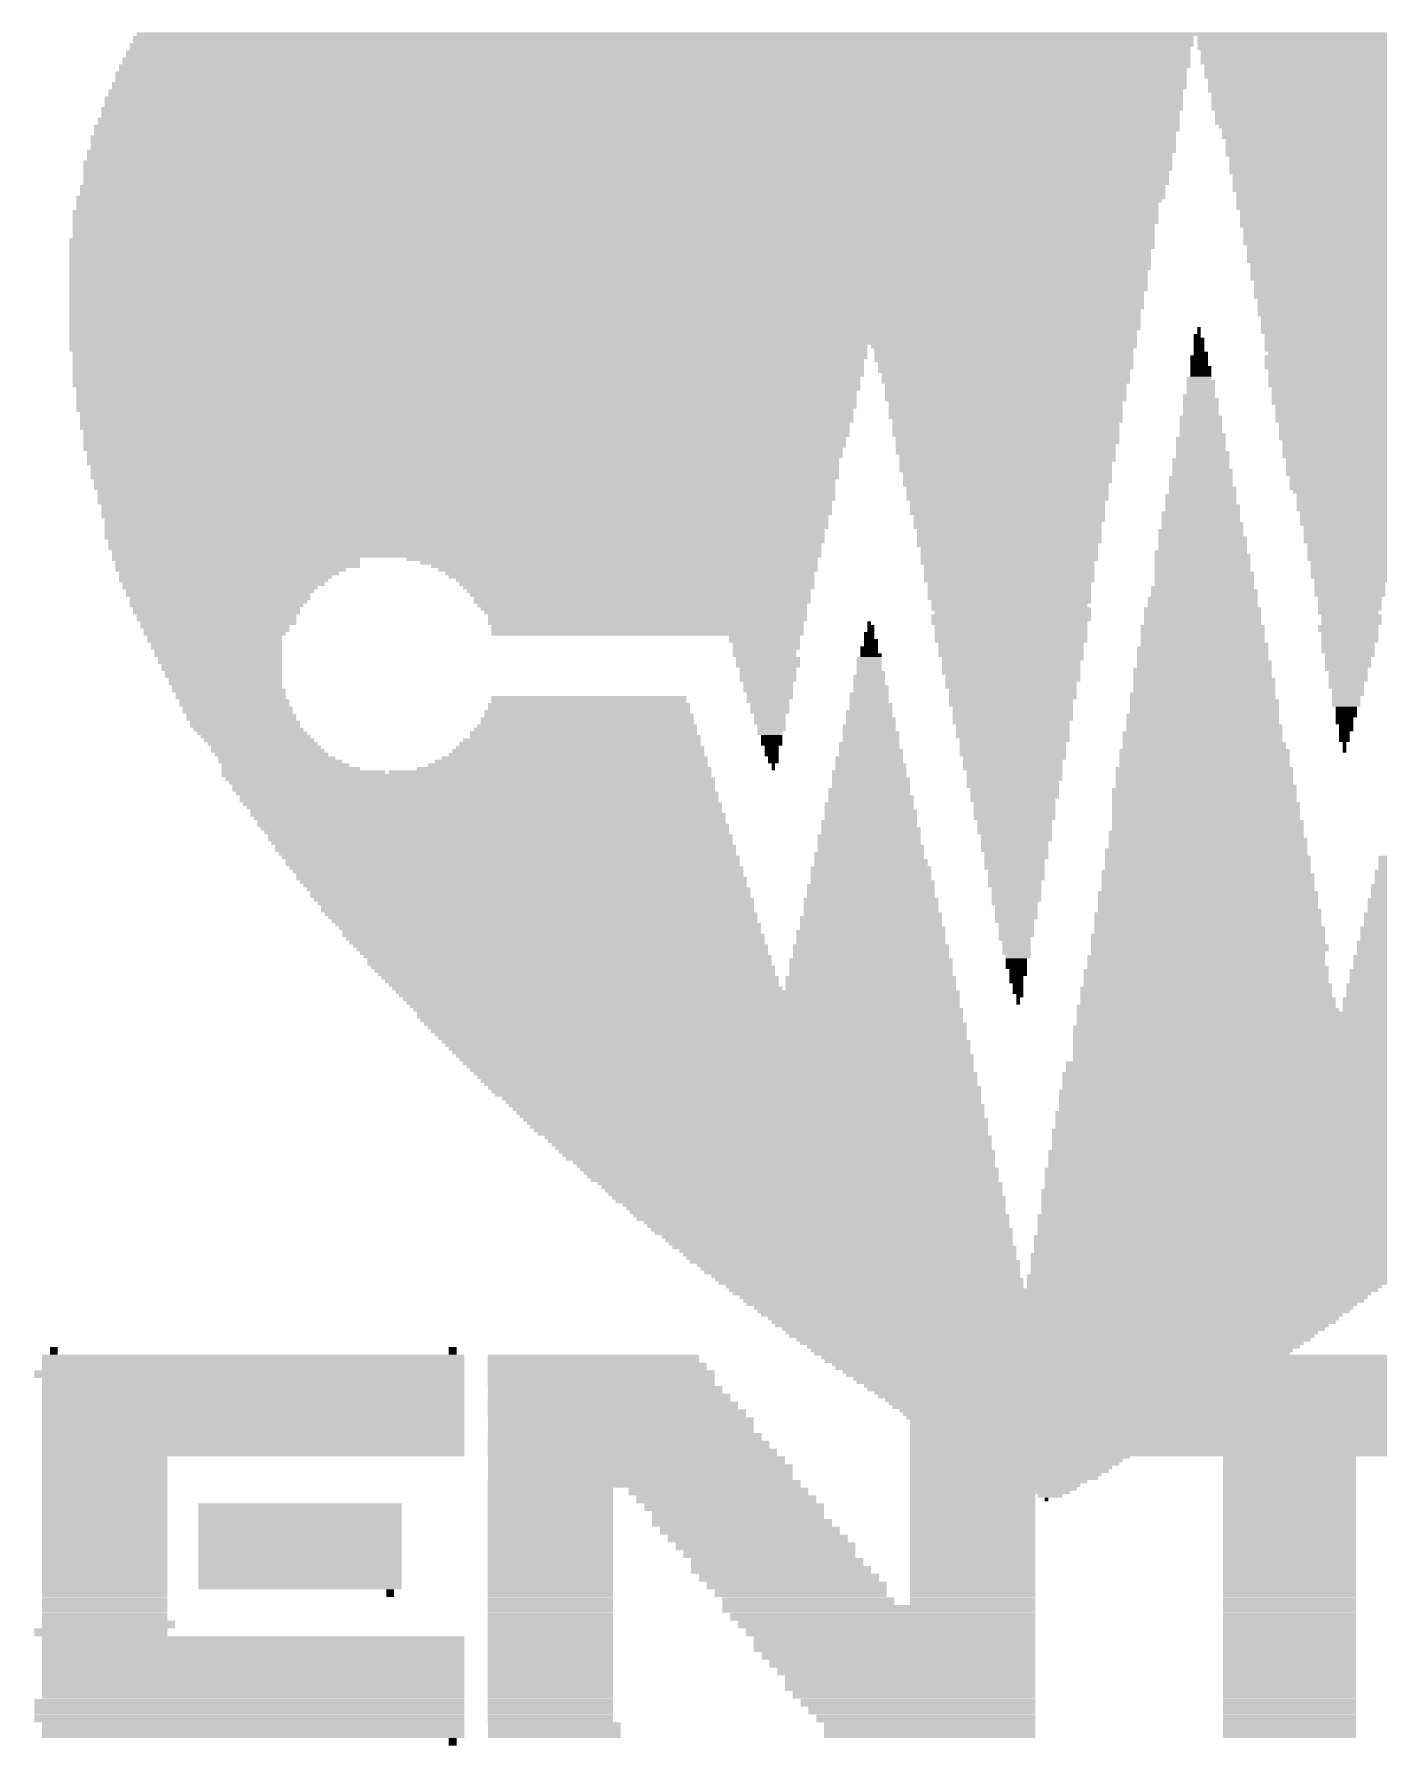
# Model space of a CAD drawing. Extents: x -21 to 88, y -12 to 76.
# Drawn here: x 53.636 to 57.427, y 33.714 to 38.538 of the extents above; entities that cross this region are included whole.
import ezdxf

# ---------------------------------------------------------------- set-up
doc = ezdxf.new("R2010")
doc.units = 0
doc.layers.add('21', color=253, linetype='CONTINUOUS')
doc.layers.add('22', color=253, linetype='CONTINUOUS')

# ---------------------------------------------------------------- blocks, each defined once
blk = doc.blocks.new('RECT')
blk.add_solid([(-0.5, -0.5), (0.5, -0.5), (-0.5, 0.5), (0.5, 0.5)])

msp = doc.modelspace()

# ---------------------------------------------------------------- block references
at = {"layer": '21'}
for p, xscale, yscale in [((53.6913, 34.8276), 0.022, 0.022), ((54.8157, 34.8276), 0.022, 0.022), ((54.2535, 34.8055), 1.1905, 0.022), ((54.2535, 34.7835), 1.1905, 0.022), ((55.2236, 34.7835), 0.6173, 0.022), ((55.2126, 34.8055), 0.5953, 0.022), ((56.2819, 34.8055), 0.3528, 0.022), ((56.2819, 34.7835), 0.3528, 0.022), ((57.1638, 34.8055), 1.2787, 0.022), ((57.1638, 34.7835), 1.2787, 0.022), ((54.2425, 34.7614), 1.2126, 0.022), ((54.2535, 34.7394), 1.1905, 0.022), ((55.2346, 34.7614), 0.6394, 0.022), ((55.2346, 34.7394), 0.6394, 0.022), ((56.2819, 34.7614), 0.3528, 0.022), ((56.2819, 34.7394), 0.3528, 0.022), ((57.1638, 34.7614), 1.2787, 0.022), ((57.1638, 34.7394), 1.2787, 0.022), ((54.2535, 34.7173), 1.1905, 0.022), ((54.2535, 34.6953), 1.1905, 0.0221), ((55.2457, 34.7173), 0.6614, 0.022), ((55.2567, 34.6953), 0.6835, 0.0221), ((56.2819, 34.7173), 0.3528, 0.022), ((56.2819, 34.6953), 0.3528, 0.0221), ((57.1638, 34.7173), 1.2787, 0.022), ((57.1638, 34.6953), 1.2787, 0.0221), ((54.2535, 34.6732), 1.1905, 0.022), ((54.2535, 34.6512), 1.1905, 0.022), ((54.2535, 34.6291), 1.1905, 0.022), ((55.2677, 34.6732), 0.7055, 0.022), ((55.2787, 34.6512), 0.7276, 0.022), ((55.2898, 34.6291), 0.7496, 0.022), ((56.2819, 34.6732), 0.3528, 0.022), ((56.2819, 34.6512), 0.3528, 0.022), ((56.2819, 34.6291), 0.3528, 0.022), ((57.1638, 34.6732), 1.2787, 0.022), ((57.1638, 34.6512), 1.2787, 0.022), ((57.1638, 34.6291), 1.2787, 0.022), ((54.2535, 34.6071), 1.1905, 0.022), ((54.2535, 34.585), 1.1905, 0.022), ((55.2898, 34.6071), 0.7496, 0.022), ((55.3008, 34.585), 0.7717, 0.022), ((56.2819, 34.6071), 0.3528, 0.022), ((56.2819, 34.585), 0.3528, 0.022), ((57.1638, 34.6071), 1.2787, 0.022), ((57.1638, 34.585), 1.2787, 0.022), ((54.2535, 34.563), 1.1905, 0.022), ((54.2535, 34.5409), 1.1905, 0.022), ((55.3118, 34.563), 0.7937, 0.022), ((55.3228, 34.5409), 0.8157, 0.022), ((56.2819, 34.563), 0.3528, 0.022), ((56.2819, 34.5409), 0.3528, 0.022), ((57.1638, 34.563), 1.2787, 0.022), ((57.1638, 34.5409), 1.2787, 0.022), ((53.8346, 34.5189), 0.3528, 0.022), ((53.8346, 34.4968), 0.3528, 0.022), ((55.3339, 34.5189), 0.8378, 0.022), ((55.3449, 34.4968), 0.8598, 0.022), ((56.2819, 34.5189), 0.3528, 0.022), ((56.2819, 34.4968), 0.3528, 0.022), ((57.1748, 34.5189), 0.3748, 0.022), ((57.1748, 34.4968), 0.3748, 0.022), ((53.8346, 34.4748), 0.3528, 0.0221), ((53.8346, 34.4527), 0.3528, 0.022), ((55.3559, 34.4527), 0.8819, 0.022), ((55.3449, 34.4748), 0.8598, 0.0221), ((56.2819, 34.4748), 0.3528, 0.0221), ((56.2819, 34.4527), 0.3528, 0.022), ((57.1748, 34.4748), 0.3748, 0.0221), ((57.1748, 34.4527), 0.3748, 0.022), ((53.8346, 34.4307), 0.3528, 0.022), ((53.8346, 34.4087), 0.3528, 0.022), ((53.8346, 34.3866), 0.3528, 0.022), ((54.3858, 34.3866), 0.5732, 0.022), ((55.0913, 34.4307), 0.3528, 0.022), ((55.0913, 34.4087), 0.3528, 0.022), ((55.0913, 34.3866), 0.3528, 0.022), ((55.5653, 34.4307), 0.5071, 0.022), ((55.5874, 34.4087), 0.5071, 0.022), ((55.6094, 34.3866), 0.5071, 0.022), ((56.2819, 34.4307), 0.3528, 0.022), ((56.2819, 34.4087), 0.3528, 0.022), ((56.2819, 34.3866), 0.3528, 0.022), ((57.1748, 34.4307), 0.3748, 0.022), ((57.1748, 34.4087), 0.3748, 0.022), ((57.1748, 34.3866), 0.3748, 0.022), ((53.8346, 34.3646), 0.3528, 0.022), ((53.8346, 34.3425), 0.3528, 0.022), ((54.3858, 34.3646), 0.5732, 0.022), ((54.3858, 34.3425), 0.5732, 0.022), ((55.0913, 34.3646), 0.3528, 0.022), ((55.0913, 34.3425), 0.3528, 0.022), ((55.6205, 34.3646), 0.485, 0.022), ((55.6315, 34.3425), 0.5071, 0.022), ((56.2819, 34.3646), 0.3528, 0.022), ((56.2819, 34.3425), 0.3528, 0.022), ((57.1748, 34.3646), 0.3748, 0.022), ((57.1748, 34.3425), 0.3748, 0.022), ((53.8346, 34.3205), 0.3528, 0.022), ((53.8346, 34.2984), 0.3528, 0.022), ((54.3858, 34.3205), 0.5732, 0.022), ((54.3858, 34.2984), 0.5732, 0.022), ((55.0913, 34.3205), 0.3528, 0.022), ((55.0913, 34.2984), 0.3528, 0.022), ((55.6535, 34.3205), 0.5071, 0.022), ((55.6756, 34.2984), 0.5071, 0.022), ((56.2819, 34.3205), 0.3528, 0.022), ((56.2819, 34.2984), 0.3528, 0.022), ((57.1748, 34.3205), 0.3748, 0.022), ((57.1748, 34.2984), 0.3748, 0.022), ((53.8346, 34.2764), 0.3528, 0.0221), ((53.8346, 34.2543), 0.3528, 0.022), ((54.3858, 34.2764), 0.5732, 0.0221), ((54.3858, 34.2543), 0.5732, 0.022), ((55.0913, 34.2764), 0.3528, 0.0221), ((55.0913, 34.2543), 0.3528, 0.022), ((55.6976, 34.2764), 0.5071, 0.0221), ((55.7087, 34.2543), 0.485, 0.022), ((56.2819, 34.2764), 0.3528, 0.0221), ((56.2819, 34.2543), 0.3528, 0.022), ((57.1748, 34.2764), 0.3748, 0.0221), ((57.1748, 34.2543), 0.3748, 0.022), ((53.8346, 34.2323), 0.3528, 0.022), ((53.8346, 34.2102), 0.3528, 0.022), ((54.3858, 34.2323), 0.5732, 0.022), ((54.3858, 34.2102), 0.5732, 0.022), ((55.0913, 34.2323), 0.3528, 0.022), ((55.0913, 34.2102), 0.3528, 0.022), ((55.7307, 34.2323), 0.485, 0.022), ((55.7417, 34.2102), 0.5071, 0.022), ((56.2819, 34.2323), 0.3528, 0.022), ((56.2819, 34.2102), 0.3528, 0.022), ((57.1748, 34.2323), 0.3748, 0.022), ((57.1748, 34.2102), 0.3748, 0.022), ((53.8346, 34.1882), 0.3528, 0.022), ((53.8346, 34.1661), 0.3528, 0.022), ((54.3858, 34.1882), 0.5732, 0.022), ((54.3858, 34.1661), 0.5732, 0.022), ((55.0913, 34.1882), 0.3528, 0.022), ((55.0913, 34.1661), 0.3528, 0.022), ((55.7638, 34.1882), 0.5071, 0.022), ((55.7858, 34.1661), 0.5071, 0.022), ((56.2819, 34.1882), 0.3528, 0.022), ((56.2819, 34.1661), 0.3528, 0.022), ((57.1748, 34.1882), 0.3748, 0.022), ((57.1748, 34.1661), 0.3748, 0.022), ((53.8346, 34.1441), 0.3528, 0.022), ((53.8346, 34.122), 0.3528, 0.022), ((53.8346, 34.1), 0.3528, 0.022), ((54.6394, 34.1441), 0.022, 0.022), ((55.0913, 34.1441), 0.3528, 0.022), ((55.0913, 34.122), 0.3528, 0.022), ((55.0913, 34.1), 0.3528, 0.022), ((55.7968, 34.1441), 0.485, 0.022), ((56.0173, 34.1), 0.8819, 0.022), ((55.8189, 34.122), 0.485, 0.022), ((56.2819, 34.1441), 0.3528, 0.022), ((56.2819, 34.122), 0.3528, 0.022), ((57.1748, 34.1441), 0.3748, 0.022), ((57.1748, 34.122), 0.3748, 0.022), ((57.1748, 34.1), 0.3748, 0.022), ((53.8346, 34.0779), 0.3528, 0.022), ((53.8457, 34.0559), 0.3748, 0.0221), ((55.0913, 34.0779), 0.3528, 0.022), ((55.0913, 34.0559), 0.3528, 0.0221), ((56.0283, 34.0779), 0.8598, 0.022), ((56.0394, 34.0559), 0.8378, 0.0221), ((57.1748, 34.0779), 0.3748, 0.022), ((57.1748, 34.0559), 0.3748, 0.0221), ((53.8236, 34.0339), 0.3748, 0.022), ((54.2535, 34.0118), 1.1905, 0.022), ((55.0913, 34.0339), 0.3528, 0.022), ((55.0913, 34.0118), 0.3528, 0.022), ((56.0504, 34.0339), 0.8157, 0.022), ((56.0614, 34.0118), 0.7937, 0.022), ((57.1748, 34.0339), 0.3748, 0.022), ((57.1748, 34.0118), 0.3748, 0.022), ((54.2535, 33.9898), 1.1905, 0.022), ((54.2535, 33.9677), 1.1905, 0.022), ((55.0913, 33.9898), 0.3528, 0.022), ((55.0913, 33.9677), 0.3528, 0.022), ((56.0614, 33.9898), 0.7937, 0.022), ((56.0724, 33.9677), 0.7717, 0.022), ((57.1748, 33.9898), 0.3748, 0.022), ((57.1748, 33.9677), 0.3748, 0.022), ((54.2535, 33.9457), 1.1905, 0.022), ((54.2535, 33.9236), 1.1905, 0.022), ((55.0913, 33.9457), 0.3528, 0.022), ((55.0913, 33.9236), 0.3528, 0.022), ((56.0835, 33.9457), 0.7496, 0.022), ((56.0945, 33.9236), 0.7276, 0.022), ((57.1748, 33.9457), 0.3748, 0.022), ((57.1748, 33.9236), 0.3748, 0.022), ((54.2535, 33.9016), 1.1905, 0.022), ((54.2535, 33.8795), 1.1905, 0.022), ((54.2535, 33.8575), 1.1905, 0.022), ((55.0913, 33.9016), 0.3528, 0.022), ((55.0913, 33.8795), 0.3528, 0.022), ((55.0913, 33.8575), 0.3528, 0.022), ((56.1055, 33.9016), 0.7055, 0.022), ((56.1055, 33.8795), 0.7055, 0.022), ((56.1165, 33.8575), 0.6835, 0.022), ((57.1748, 33.9016), 0.3748, 0.022), ((57.1748, 33.8795), 0.3748, 0.022), ((57.1748, 33.8575), 0.3748, 0.022), ((54.2425, 33.8354), 1.2126, 0.0221), ((54.2425, 33.8134), 1.2126, 0.022), ((55.0913, 33.8354), 0.3528, 0.0221), ((55.0913, 33.8134), 0.3528, 0.022), ((56.1275, 33.8354), 0.6614, 0.0221), ((56.1386, 33.8134), 0.6394, 0.022), ((57.1748, 33.8354), 0.3748, 0.0221), ((57.1748, 33.8134), 0.3748, 0.022), ((54.2425, 33.7913), 1.2126, 0.022), ((54.2535, 33.7693), 1.1905, 0.022), ((55.0913, 33.7913), 0.3528, 0.022), ((55.1024, 33.7693), 0.3748, 0.022), ((56.1496, 33.7913), 0.6173, 0.022), ((56.1606, 33.7693), 0.5953, 0.022), ((57.1748, 33.7913), 0.3748, 0.022), ((57.1748, 33.7693), 0.3748, 0.022), ((54.2535, 33.7472), 1.1905, 0.022), ((54.8157, 33.7252), 0.022, 0.022), ((55.1024, 33.7472), 0.3748, 0.022), ((56.1606, 33.7472), 0.5953, 0.022), ((57.1748, 33.7472), 0.3748, 0.022)]:
    msp.add_blockref('RECT', p, dxfattribs=dict(at, xscale=xscale, yscale=yscale))
at = {"layer": '22', "yscale": 0.01, "rotation": 180}
for p, xscale in [((55.405, 38.5085), 3), ((55.4, 38.4985), 2.99), ((55.41, 38.5285), 2.99), ((55.41, 38.5185), 2.99), ((56.52, 38.5385), 5.19), ((58.015, 38.5285), 2.2), ((58.02, 38.5185), 2.21), ((58.025, 38.5085), 2.22), ((58.025, 38.4985), 2.22), ((55.385, 38.4485), 3.02), ((55.39, 38.4685), 3.01), ((55.39, 38.4585), 3.01), ((55.395, 38.4885), 3), ((55.395, 38.4785), 3), ((58.035, 38.4885), 2.22), ((58.035, 38.4785), 2.22), ((58.04, 38.4685), 2.23), ((58.04, 38.4585), 2.23), ((58.05, 38.4485), 2.23), ((55.37, 38.3985), 3.03), ((55.375, 38.4285), 3.02), ((55.375, 38.4185), 3.02), ((55.375, 38.4085), 3.02), ((55.38, 38.4385), 3.01), ((58.05, 38.4385), 2.23), ((58.055, 38.4285), 2.24), ((58.055, 38.4185), 2.24), ((58.06, 38.4085), 2.23), ((58.065, 38.3985), 2.24), ((55.355, 38.3585), 3.04), ((55.355, 38.3485), 3.04), ((55.36, 38.3785), 3.03), ((55.36, 38.3685), 3.03), ((55.37, 38.3885), 3.03), ((58.065, 38.3885), 2.24), ((58.07, 38.3785), 2.25), ((58.075, 38.3685), 2.24), ((58.075, 38.3585), 2.24), ((58.08, 38.3485), 2.25), ((55.35, 38.3285), 3.05), ((55.345, 38.3185), 3.04), ((55.345, 38.3085), 3.04), ((55.355, 38.3385), 3.04), ((58.08, 38.3385), 2.25), ((58.085, 38.3285), 2.26), ((58.09, 38.3185), 2.25), ((58.09, 38.3085), 2.25), ((55.335, 38.2785), 3.06), ((55.335, 38.2685), 3.06), ((55.33, 38.2585), 3.05), ((55.34, 38.2985), 3.05), ((55.34, 38.2885), 3.05), ((58.095, 38.2985), 2.26), ((58.095, 38.2885), 2.26), ((58.105, 38.2785), 2.26), ((58.11, 38.2685), 2.25), ((58.11, 38.2585), 2.25), ((55.32, 38.2085), 3.07), ((55.325, 38.2485), 3.06), ((55.325, 38.2385), 3.06), ((55.325, 38.2285), 3.06), ((55.325, 38.2185), 3.06), ((58.11, 38.2485), 2.25), ((58.12, 38.2385), 2.25), ((58.12, 38.2285), 2.25), ((58.12, 38.2185), 2.25), ((58.12, 38.2085), 2.25), ((55.31, 38.1785), 3.07), ((55.31, 38.1685), 3.07), ((55.31, 38.1585), 3.07), ((55.315, 38.1985), 3.06), ((55.315, 38.1885), 3.06), ((58.125, 38.1985), 2.26), ((58.13, 38.1885), 2.25), ((58.13, 38.1785), 2.25), ((58.13, 38.1685), 2.25), ((58.135, 38.1585), 2.26), ((55.295, 38.1085), 3.06), ((55.305, 38.1485), 3.06), ((55.305, 38.1385), 3.06), ((55.305, 38.1285), 3.06), ((55.305, 38.1185), 3.06), ((58.135, 38.1485), 2.26), ((58.14, 38.1385), 2.25), ((58.14, 38.1285), 2.25), ((58.145, 38.1185), 2.26), ((58.145, 38.1085), 2.26), ((55.29, 38.0785), 3.07), ((55.285, 38.0685), 3.06), ((55.295, 38.0985), 3.06), ((55.295, 38.0885), 3.06), ((58.145, 38.0985), 2.26), ((58.15, 38.0885), 2.25), ((58.155, 38.0785), 2.26), ((58.155, 38.0685), 2.26), ((55.275, 38.0385), 3.06), ((55.275, 38.0285), 3.06), ((55.275, 38.0185), 3.06), ((55.28, 38.0585), 3.05), ((55.28, 38.0485), 3.05), ((58.155, 38.0585), 2.26), ((58.155, 38.0485), 2.26), ((58.165, 38.0385), 2.26), ((58.165, 38.0285), 2.26), ((58.165, 38.0185), 2.26), ((55.275, 38.0085), 3.06), ((55.27, 37.9985), 3.05), ((55.27, 37.9885), 3.05), ((55.27, 37.9785), 3.05), ((55.27, 37.9685), 3.05), ((58.165, 38.0085), 2.26), ((58.165, 37.9985), 2.26), ((58.17, 37.9885), 2.25), ((58.17, 37.9785), 2.25), ((58.17, 37.9685), 2.25), ((55.265, 37.9585), 3.06), ((55.265, 37.9485), 3.06), ((55.265, 37.9385), 3.06), ((55.26, 37.9285), 3.05), ((55.26, 37.9185), 3.05), ((58.17, 37.9585), 2.25), ((58.17, 37.9485), 2.25), ((58.18, 37.9385), 2.25), ((58.18, 37.9285), 2.25), ((58.18, 37.9185), 2.25), ((55.26, 37.9085), 3.05), ((55.26, 37.8985), 3.05), ((55.26, 37.8885), 3.05), ((55.26, 37.8785), 3.05), ((55.255, 37.8685), 3.04), ((58.18, 37.9085), 2.25), ((58.18, 37.8985), 2.25), ((58.185, 37.8885), 2.24), ((58.185, 37.8785), 2.24), ((58.185, 37.8685), 2.24), ((55.255, 37.8585), 3.04), ((55.255, 37.8485), 3.04), ((55.255, 37.8385), 3.04), ((55.255, 37.8285), 3.04), ((55.255, 37.8185), 3.04), ((58.185, 37.8585), 2.24), ((58.185, 37.8485), 2.24), ((58.19, 37.8385), 2.23), ((58.19, 37.8285), 2.23), ((58.19, 37.8185), 2.23), ((55.25, 37.8085), 3.03), ((55.25, 37.7985), 3.03), ((55.25, 37.7885), 3.03), ((55.25, 37.7785), 3.03), ((58.19, 37.8085), 2.23), ((58.19, 37.7985), 2.23), ((58.195, 37.7885), 2.22), ((58.195, 37.7785), 2.22), ((55.25, 37.7685), 3.03), ((55.245, 37.7585), 3.02), ((55.245, 37.7485), 3.02), ((55.245, 37.7385), 3.02), ((55.245, 37.7285), 3.02), ((58.195, 37.7685), 2.22), ((58.195, 37.7585), 2.22), ((58.195, 37.7485), 2.22), ((58.2, 37.7385), 2.21), ((58.2, 37.7285), 2.21), ((55.245, 37.7185), 3.02), ((55.245, 37.7085), 3.02), ((55.24, 37.6985), 3.01), ((55.24, 37.6885), 3.01), ((55.24, 37.6785), 3.01), ((56.915, 37.6885), 0.02), ((56.92, 37.6785), 0.03), ((56.92, 37.7085), 0.01), ((56.92, 37.6985), 0.01), ((58.2, 37.7185), 2.21), ((58.2, 37.7085), 2.21), ((58.2, 37.6985), 2.21), ((58.205, 37.6885), 2.2), ((57.37, 37.6785), 0.53), ((55.24, 37.6685), 3.01), ((54.86, 37.6585), 2.25), ((54.86, 37.6485), 2.25), ((54.865, 37.6385), 2.24), ((54.865, 37.6285), 2.24), ((56.37, 37.6585), 0.75), ((56.37, 37.6485), 0.73), ((56.37, 37.6385), 0.73), ((56.37, 37.6285), 0.73), ((56.92, 37.6285), 0.05), ((56.92, 37.6685), 0.03), ((56.92, 37.6585), 0.03), ((56.92, 37.6485), 0.03), ((56.925, 37.6385), 0.04), ((57.365, 37.6685), 0.52), ((57.365, 37.6585), 0.52), ((57.365, 37.6485), 0.52), ((57.36, 37.6285), 0.51), ((57.37, 37.6385), 0.51), ((54.86, 37.6185), 2.23), ((54.86, 37.6085), 2.23), ((54.86, 37.5985), 2.23), ((54.86, 37.5885), 2.23), ((54.86, 37.5785), 2.23), ((56.37, 37.6185), 0.73), ((56.375, 37.6085), 0.72), ((56.375, 37.5985), 0.72), ((56.37, 37.5885), 0.71), ((56.375, 37.5785), 0.7), ((56.92, 37.6185), 0.05), ((56.92, 37.6085), 0.05), ((56.925, 37.5985), 0.06), ((56.925, 37.5885), 0.06), ((56.925, 37.5785), 0.06), ((57.36, 37.6185), 0.51), ((57.36, 37.6085), 0.51), ((57.36, 37.5985), 0.51), ((57.36, 37.5885), 0.49), ((57.36, 37.5785), 0.49), ((54.855, 37.5685), 2.22), ((54.855, 37.5585), 2.22), ((54.855, 37.5485), 2.22), ((54.86, 37.5385), 2.21), ((54.855, 37.5285), 2.2), ((56.375, 37.5685), 0.7), ((56.375, 37.5585), 0.7), ((56.375, 37.5485), 0.68), ((56.375, 37.5385), 0.68), ((56.375, 37.5285), 0.68), ((56.92, 37.5685), 0.07), ((56.925, 37.5585), 0.08), ((56.925, 37.5485), 0.08), ((56.925, 37.5385), 0.08), ((56.925, 37.5285), 0.08), ((57.36, 37.5685), 0.49), ((57.355, 37.5585), 0.48), ((57.355, 37.5485), 0.48), ((57.36, 37.5385), 0.47), ((57.36, 37.5285), 0.47), ((54.855, 37.5185), 2.2), ((54.855, 37.5085), 2.2), ((54.855, 37.4985), 2.2), ((54.855, 37.4885), 2.2), ((56.375, 37.5185), 0.68), ((56.375, 37.5085), 0.68), ((56.375, 37.4985), 0.66), ((56.375, 37.4885), 0.66), ((56.92, 37.5185), 0.09), ((56.925, 37.5085), 0.1), ((56.925, 37.4985), 0.1), ((56.925, 37.4885), 0.1), ((57.355, 37.5185), 0.46), ((57.355, 37.5085), 0.46), ((57.355, 37.4985), 0.46), ((57.36, 37.4885), 0.45), ((54.85, 37.4785), 2.19), ((54.855, 37.4685), 2.18), ((54.855, 37.4585), 2.18), ((54.855, 37.4485), 2.18), ((54.85, 37.4385), 2.17), ((56.375, 37.4785), 0.66), ((56.375, 37.4685), 0.66), ((56.375, 37.4585), 0.66), ((56.38, 37.4485), 0.65), ((56.375, 37.4385), 0.64), ((56.925, 37.4585), 0.12), ((56.925, 37.4485), 0.12), ((56.925, 37.4385), 0.12), ((56.925, 37.4785), 0.1), ((56.925, 37.4685), 0.1), ((57.355, 37.4785), 0.44), ((57.355, 37.4685), 0.44), ((57.355, 37.4585), 0.44), ((57.355, 37.4485), 0.44), ((57.355, 37.4385), 0.42), ((54.85, 37.4285), 2.17), ((54.855, 37.4185), 2.16), ((54.855, 37.4085), 2.16), ((54.85, 37.3985), 2.15), ((54.85, 37.3885), 2.15), ((56.375, 37.4285), 0.64), ((56.375, 37.4185), 0.64), ((56.375, 37.4085), 0.64), ((56.38, 37.3985), 0.63), ((56.38, 37.3885), 0.63), ((56.925, 37.3985), 0.14), ((56.925, 37.3885), 0.14), ((56.925, 37.4285), 0.12), ((56.925, 37.4185), 0.12), ((56.93, 37.4085), 0.13), ((57.355, 37.4285), 0.42), ((57.355, 37.4185), 0.42), ((57.35, 37.4085), 0.41), ((57.35, 37.3985), 0.41), ((57.355, 37.3885), 0.4), ((54.85, 37.3785), 2.15), ((54.845, 37.3685), 2.14), ((54.85, 37.3585), 2.13), ((54.85, 37.3485), 2.13), ((54.845, 37.3385), 2.12), ((56.375, 37.3785), 0.62), ((56.375, 37.3685), 0.62), ((56.375, 37.3585), 0.62), ((56.38, 37.3485), 0.61), ((56.38, 37.3385), 0.61), ((56.925, 37.3385), 0.16), ((56.925, 37.3785), 0.14), ((56.925, 37.3685), 0.14), ((56.93, 37.3585), 0.15), ((56.93, 37.3485), 0.15), ((57.355, 37.3785), 0.4), ((57.35, 37.3685), 0.39), ((57.35, 37.3585), 0.39), ((57.35, 37.3485), 0.39), ((57.355, 37.3385), 0.38), ((54.845, 37.3285), 2.12), ((54.85, 37.3185), 2.11), ((54.85, 37.3085), 2.11), ((54.85, 37.2985), 2.11), ((54.85, 37.2885), 2.11), ((56.375, 37.3285), 0.6), ((56.375, 37.3185), 0.6), ((56.375, 37.3085), 0.6), ((56.38, 37.2985), 0.59), ((56.38, 37.2885), 0.59), ((56.925, 37.2885), 0.18), ((56.925, 37.3285), 0.16), ((56.925, 37.3185), 0.16), ((56.93, 37.3085), 0.17), ((56.93, 37.2985), 0.17), ((57.35, 37.3285), 0.37), ((57.35, 37.3185), 0.37), ((57.35, 37.3085), 0.37), ((57.35, 37.2985), 0.37), ((57.35, 37.2885), 0.35), ((54.85, 37.2785), 2.09), ((54.85, 37.2685), 2.09), ((54.85, 37.2585), 2.09), ((54.855, 37.2485), 2.08), ((56.38, 37.2785), 0.59), ((56.375, 37.2685), 0.58), ((56.38, 37.2585), 0.57), ((56.38, 37.2485), 0.57), ((56.925, 37.2785), 0.18), ((56.925, 37.2685), 0.18), ((56.93, 37.2585), 0.19), ((56.93, 37.2485), 0.19), ((57.35, 37.2785), 0.35), ((57.35, 37.2685), 0.35), ((57.345, 37.2585), 0.34), ((57.35, 37.2485), 0.33), ((54.855, 37.2385), 2.08), ((54.855, 37.2285), 2.08), ((54.85, 37.2185), 2.07), ((54.855, 37.2085), 2.06), ((54.855, 37.1985), 2.06), ((56.38, 37.2385), 0.57), ((56.38, 37.2285), 0.57), ((56.38, 37.2185), 0.55), ((56.38, 37.2085), 0.55), ((56.38, 37.1985), 0.55), ((56.925, 37.2385), 0.2), ((56.925, 37.2285), 0.2), ((56.925, 37.2185), 0.2), ((56.93, 37.2085), 0.21), ((56.93, 37.1985), 0.21), ((57.355, 37.2385), 0.32), ((57.355, 37.2285), 0.32), ((57.35, 37.2185), 0.31), ((57.35, 37.2085), 0.31), ((57.35, 37.1985), 0.31), ((54.855, 37.1885), 2.06), ((54.85, 37.1785), 2.05), ((54.855, 37.1685), 2.04), ((54.855, 37.1585), 2.04), ((54.855, 37.1485), 2.04), ((56.38, 37.1885), 0.55), ((56.385, 37.1785), 0.54), ((56.385, 37.1685), 0.54), ((56.38, 37.1585), 0.53), ((56.38, 37.1485), 0.53), ((56.925, 37.1885), 0.22), ((56.925, 37.1785), 0.22), ((56.925, 37.1685), 0.22), ((56.93, 37.1585), 0.23), ((56.93, 37.1485), 0.23), ((57.355, 37.1885), 0.3), ((57.35, 37.1785), 0.29), ((57.35, 37.1685), 0.29), ((57.35, 37.1585), 0.29), ((57.355, 37.1485), 0.28), ((54.85, 37.1385), 2.03), ((54.85, 37.1285), 2.03), ((54.85, 37.1185), 2.03), ((54.855, 37.1085), 2.02), ((54.85, 37.0985), 2.01), ((56.385, 37.1385), 0.52), ((56.385, 37.1285), 0.52), ((56.385, 37.1185), 0.52), ((56.385, 37.1085), 0.52), ((56.38, 37.0985), 0.51), ((56.925, 37.1385), 0.24), ((56.925, 37.1285), 0.24), ((56.93, 37.1185), 0.25), ((56.93, 37.1085), 0.25), ((56.93, 37.0985), 0.25), ((57.35, 37.1385), 0.27), ((57.35, 37.1285), 0.27), ((57.35, 37.1185), 0.27), ((57.345, 37.1085), 0.26), ((57.35, 37.0985), 0.25), ((54.85, 37.0885), 2.01), ((54.855, 37.0785), 2), ((54.855, 37.0685), 2), ((54.205, 37.0585), 0.7), ((54.21, 37.0485), 0.69), ((55.265, 37.0585), 1.16), ((55.285, 37.0485), 1.12), ((56.385, 37.0885), 0.5), ((56.385, 37.0785), 0.5), ((56.385, 37.0685), 0.5), ((56.385, 37.0585), 0.5), ((56.38, 37.0485), 0.49), ((56.925, 37.0785), 0.26), ((56.93, 37.0685), 0.27), ((56.93, 37.0585), 0.27), ((56.93, 37.0485), 0.27), ((56.93, 37.0885), 0.25), ((57.35, 37.0885), 0.25), ((57.35, 37.0785), 0.25), ((57.345, 37.0685), 0.24), ((57.345, 37.0585), 0.24), ((57.35, 37.0485), 0.23), ((54.21, 37.0385), 0.69), ((54.19, 37.0285), 0.65), ((54.185, 37.0185), 0.62), ((54.175, 37.0085), 0.6), ((54.17, 36.9985), 0.59), ((55.3, 37.0385), 1.09), ((55.31, 37.0285), 1.07), ((55.315, 37.0185), 1.04), ((55.32, 37.0085), 1.03), ((55.33, 36.9985), 1.01), ((56.385, 37.0385), 0.48), ((56.385, 37.0285), 0.48), ((56.385, 37.0185), 0.48), ((56.385, 37.0085), 0.48), ((56.385, 36.9985), 0.48), ((56.93, 37.0385), 0.27), ((56.93, 37.0285), 0.27), ((56.935, 37.0185), 0.28), ((56.935, 37.0085), 0.28), ((56.935, 36.9985), 0.28), ((57.35, 37.0385), 0.23), ((57.345, 37.0285), 0.22), ((57.345, 37.0185), 0.22), ((57.345, 37.0085), 0.22), ((57.35, 36.9985), 0.21), ((54.17, 36.9885), 0.57), ((54.16, 36.9785), 0.55), ((54.16, 36.9685), 0.53), ((54.155, 36.9585), 0.52), ((55.34, 36.9785), 0.99), ((55.34, 36.9685), 0.97), ((55.345, 36.9585), 0.96), ((56.385, 36.9885), 0.46), ((56.385, 36.9785), 0.46), ((56.385, 36.9685), 0.46), ((56.385, 36.9585), 0.46), ((56.93, 36.9785), 0.29), ((56.935, 36.9685), 0.3), ((56.935, 36.9585), 0.3), ((56.935, 36.9885), 0.28), ((57.345, 36.9885), 0.2), ((57.345, 36.9785), 0.2), ((57.345, 36.9685), 0.2), ((57.345, 36.9585), 0.2), ((54.16, 36.9485), 0.51), ((54.155, 36.9385), 0.5), ((54.15, 36.9285), 0.49), ((54.15, 36.9185), 0.47), ((54.15, 36.9085), 0.47), ((55.35, 36.9485), 0.95), ((55.35, 36.9385), 0.95), ((55.35, 36.9285), 0.93), ((55.355, 36.9185), 0.92), ((55.36, 36.9085), 0.91), ((56.385, 36.9485), 0.46), ((56.39, 36.9385), 0.45), ((56.385, 36.9285), 0.44), ((56.39, 36.9185), 0.45), ((56.395, 36.9085), 0.44), ((56.93, 36.9185), 0.33), ((56.93, 36.9085), 0.33), ((56.93, 36.9485), 0.31), ((56.93, 36.9385), 0.31), ((56.93, 36.9285), 0.31), ((57.345, 36.9485), 0.18), ((57.345, 36.9385), 0.18), ((57.345, 36.9285), 0.18), ((57.345, 36.9185), 0.18), ((57.34, 36.9085), 0.17), ((54.15, 36.8985), 0.45), ((54.15, 36.8885), 0.45), ((54.155, 36.8785), 0.44), ((54.145, 36.8685), 0.42), ((54.15, 36.8585), 0.41), ((55.365, 36.8985), 0.9), ((55.365, 36.8885), 0.9), ((55.36, 36.8785), 0.89), ((55.365, 36.8685), 0.88), ((55.365, 36.8585), 0.88), ((55.99, 36.8785), 0.01), ((55.995, 36.8685), 0.02), ((55.995, 36.8585), 0.02), ((56.39, 36.8985), 0.45), ((56.39, 36.8885), 0.45), ((56.385, 36.8785), 0.44), ((56.39, 36.8685), 0.43), ((56.39, 36.8585), 0.43), ((56.93, 36.8685), 0.35), ((56.93, 36.8585), 0.35), ((56.93, 36.8985), 0.33), ((56.93, 36.8885), 0.33), ((56.93, 36.8785), 0.33), ((57.34, 36.8685), 0.17), ((57.34, 36.8585), 0.17), ((57.35, 36.8985), 0.17), ((57.35, 36.8885), 0.17), ((57.35, 36.8785), 0.17), ((54.145, 36.8485), 0.4), ((54.145, 36.8385), 0.38), ((54.145, 36.8285), 0.38), ((54.15, 36.8185), 0.37), ((54.15, 36.8085), 0.37), ((55.365, 36.8485), 0.88), ((55.695, 36.8385), 0.2), ((55.695, 36.8285), 0.2), ((55.7, 36.8185), 0.19), ((55.7, 36.8085), 0.19), ((55.99, 36.8085), 0.05), ((55.99, 36.8485), 0.03), ((55.99, 36.8385), 0.03), ((55.995, 36.8285), 0.04), ((55.995, 36.8185), 0.04), ((56.39, 36.8485), 0.43), ((56.39, 36.8385), 0.43), ((56.39, 36.8285), 0.43), ((56.39, 36.8185), 0.41), ((56.39, 36.8085), 0.41), ((56.93, 36.8085), 0.37), ((56.93, 36.8485), 0.35), ((56.93, 36.8385), 0.35), ((56.93, 36.8285), 0.35), ((56.935, 36.8185), 0.36), ((57.345, 36.8485), 0.16), ((57.345, 36.8385), 0.16), ((57.345, 36.8285), 0.16), ((57.34, 36.8185), 0.15), ((57.34, 36.8085), 0.15), ((54.155, 36.7985), 0.36), ((54.155, 36.7885), 0.36), ((54.16, 36.7785), 0.35), ((54.16, 36.7685), 0.35), ((54.165, 36.7585), 0.34), ((55.695, 36.7985), 0.18), ((55.695, 36.7885), 0.18), ((55.705, 36.7785), 0.18), ((55.705, 36.7685), 0.18), ((55.705, 36.7585), 0.18), ((55.99, 36.7785), 0.07), ((55.99, 36.7685), 0.07), ((55.99, 36.7585), 0.07), ((55.99, 36.7985), 0.05), ((55.995, 36.7885), 0.06), ((56.39, 36.7985), 0.41), ((56.39, 36.7885), 0.41), ((56.395, 36.7785), 0.4), ((56.39, 36.7685), 0.39), ((56.39, 36.7585), 0.39), ((56.93, 36.7985), 0.37), ((56.93, 36.7885), 0.37), ((56.93, 36.7785), 0.37), ((56.935, 36.7685), 0.38), ((56.935, 36.7585), 0.38), ((57.34, 36.7985), 0.15), ((57.345, 36.7885), 0.14), ((57.34, 36.7785), 0.13), ((57.34, 36.7685), 0.13), ((57.34, 36.7585), 0.13), ((54.165, 36.7485), 0.34), ((54.17, 36.7385), 0.33), ((54.17, 36.7285), 0.33), ((54.175, 36.7185), 0.32), ((54.175, 36.7085), 0.32), ((55.705, 36.7485), 0.16), ((55.705, 36.7385), 0.16), ((55.705, 36.7285), 0.16), ((55.705, 36.7185), 0.16), ((55.705, 36.7085), 0.14), ((55.99, 36.7285), 0.09), ((55.99, 36.7185), 0.09), ((55.99, 36.7085), 0.09), ((55.99, 36.7485), 0.07), ((55.995, 36.7385), 0.08), ((56.39, 36.7485), 0.39), ((56.39, 36.7385), 0.39), ((56.395, 36.7285), 0.38), ((56.395, 36.7185), 0.38), ((56.39, 36.7085), 0.37), ((56.93, 36.7485), 0.39), ((56.93, 36.7385), 0.39), ((56.93, 36.7285), 0.39), ((56.935, 36.7185), 0.4), ((56.935, 36.7085), 0.4), ((57.335, 36.7485), 0.12), ((57.34, 36.7385), 0.11), ((57.34, 36.7285), 0.11), ((57.34, 36.7185), 0.11), ((57.335, 36.7085), 0.1), ((54.18, 36.6985), 0.31), ((54.185, 36.6885), 0.32), ((54.19, 36.6785), 0.31), ((54.19, 36.6685), 0.31), ((55.2, 36.6685), 0.55), ((55.705, 36.6985), 0.14), ((55.705, 36.6885), 0.14), ((55.71, 36.6785), 0.13), ((55.71, 36.6685), 0.13), ((55.99, 36.6785), 0.11), ((55.99, 36.6685), 0.11), ((55.995, 36.6985), 0.1), ((55.995, 36.6885), 0.1), ((56.39, 36.6985), 0.37), ((56.395, 36.6885), 0.36), ((56.395, 36.6785), 0.36), ((56.395, 36.6685), 0.36), ((56.93, 36.6785), 0.41), ((56.93, 36.6685), 0.41), ((56.935, 36.6985), 0.4), ((56.935, 36.6885), 0.4), ((57.335, 36.6985), 0.1), ((57.34, 36.6885), 0.09), ((57.34, 36.6785), 0.09), ((57.335, 36.6685), 0.08), ((54.2, 36.6585), 0.31), ((54.2, 36.6485), 0.31), ((54.21, 36.6385), 0.31), ((54.21, 36.6285), 0.31), ((54.22, 36.6185), 0.31), ((55.195, 36.6285), 0.58), ((55.2, 36.6185), 0.59), ((55.2, 36.6485), 0.57), ((55.2, 36.6385), 0.57), ((55.2, 36.6585), 0.55), ((55.705, 36.6585), 0.12), ((55.71, 36.6485), 0.11), ((55.71, 36.6385), 0.11), ((55.71, 36.6285), 0.11), ((55.71, 36.6185), 0.09), ((55.99, 36.6285), 0.13), ((55.99, 36.6185), 0.13), ((55.99, 36.6585), 0.11), ((55.995, 36.6485), 0.12), ((55.995, 36.6385), 0.12), ((56.39, 36.6585), 0.35), ((56.39, 36.6485), 0.35), ((56.395, 36.6385), 0.34), ((56.395, 36.6285), 0.34), ((56.395, 36.6185), 0.34), ((56.93, 36.6185), 0.43), ((56.935, 36.6585), 0.42), ((56.935, 36.6485), 0.42), ((56.935, 36.6385), 0.42), ((56.935, 36.6285), 0.42), ((57.335, 36.6585), 0.08), ((57.335, 36.6485), 0.08), ((57.335, 36.6385), 0.06), ((57.335, 36.6285), 0.06), ((57.335, 36.6185), 0.06), ((54.22, 36.6085), 0.31), ((54.23, 36.5985), 0.31), ((54.23, 36.5885), 0.31), ((54.24, 36.5785), 0.31), ((54.25, 36.5685), 0.31), ((55.185, 36.5685), 0.64), ((55.19, 36.5785), 0.63), ((55.195, 36.5885), 0.62), ((55.195, 36.6085), 0.6), ((55.195, 36.5985), 0.6), ((55.71, 36.6085), 0.09), ((55.71, 36.5985), 0.09), ((55.715, 36.5885), 0.08), ((55.715, 36.5785), 0.08), ((55.71, 36.5685), 0.07), ((55.99, 36.5885), 0.15), ((55.99, 36.5785), 0.15), ((55.995, 36.5685), 0.16), ((55.995, 36.6085), 0.14), ((55.995, 36.5985), 0.14), ((56.395, 36.6085), 0.34), ((56.39, 36.5985), 0.33), ((56.395, 36.5885), 0.32), ((56.395, 36.5785), 0.32), ((56.395, 36.5685), 0.32), ((56.93, 36.5685), 0.45), ((56.93, 36.6085), 0.43), ((56.93, 36.5985), 0.43), ((56.935, 36.5885), 0.44), ((56.935, 36.5785), 0.44), ((57.33, 36.6085), 0.05), ((57.33, 36.5985), 0.05), ((57.335, 36.5885), 0.04), ((57.335, 36.5785), 0.04), ((57.33, 36.5685), 0.03), ((54.26, 36.5585), 0.31), ((54.27, 36.5485), 0.31), ((54.28, 36.5385), 0.31), ((54.29, 36.5285), 0.31), ((54.295, 36.5185), 0.32), ((55.17, 36.5185), 0.71), ((55.175, 36.5285), 0.7), ((55.175, 36.5385), 0.68), ((55.18, 36.5485), 0.67), ((55.19, 36.5585), 0.65), ((55.715, 36.5585), 0.06), ((55.715, 36.5485), 0.06), ((55.715, 36.5385), 0.06), ((55.715, 36.5285), 0.04), ((55.715, 36.5185), 0.04), ((55.99, 36.5385), 0.17), ((55.99, 36.5285), 0.17), ((55.995, 36.5185), 0.18), ((55.995, 36.5585), 0.16), ((55.995, 36.5485), 0.16), ((56.395, 36.5585), 0.32), ((56.4, 36.5485), 0.31), ((56.395, 36.5385), 0.3), ((56.395, 36.5285), 0.3), ((56.395, 36.5185), 0.3), ((56.935, 36.5185), 0.48), ((56.93, 36.5585), 0.45), ((56.93, 36.5485), 0.45), ((56.935, 36.5385), 0.46), ((56.935, 36.5285), 0.46), ((57.33, 36.5585), 0.03), ((57.33, 36.5485), 0.03), ((57.33, 36.5385), 0.01), ((57.33, 36.5285), 0.01), ((57.33, 36.5185), 0.01), ((54.305, 36.5085), 0.32), ((54.32, 36.4985), 0.33), ((54.33, 36.4885), 0.35), ((54.345, 36.4785), 0.36), ((54.36, 36.4685), 0.39), ((55.13, 36.4685), 0.83), ((55.14, 36.4785), 0.79), ((55.15, 36.4885), 0.77), ((55.16, 36.4985), 0.75), ((55.165, 36.5085), 0.72), ((55.715, 36.5085), 0.04), ((55.72, 36.4985), 0.03), ((55.72, 36.4885), 0.03), ((55.72, 36.4785), 0.01), ((55.72, 36.4685), 0.01), ((55.99, 36.4985), 0.19), ((55.99, 36.4885), 0.19), ((55.995, 36.4785), 0.2), ((55.995, 36.4685), 0.2), ((55.995, 36.5085), 0.18), ((56.395, 36.5085), 0.3), ((56.4, 36.4985), 0.29), ((56.395, 36.4885), 0.28), ((56.395, 36.4785), 0.28), ((56.395, 36.4685), 0.28), ((56.935, 36.4685), 0.5), ((56.935, 36.5085), 0.48), ((56.935, 36.4985), 0.48), ((56.935, 36.4885), 0.48), ((56.935, 36.4785), 0.48), ((54.395, 36.4585), 0.46), ((54.855, 36.4485), 1.38), ((54.865, 36.4385), 1.38), ((54.87, 36.4285), 1.37), ((54.875, 36.4185), 1.36), ((55.09, 36.4585), 0.91), ((55.99, 36.4585), 0.21), ((55.99, 36.4485), 0.21), ((55.995, 36.4385), 0.22), ((55.995, 36.4285), 0.22), ((55.995, 36.4185), 0.22), ((56.4, 36.4585), 0.27), ((56.4, 36.4485), 0.27), ((56.4, 36.4385), 0.27), ((56.395, 36.4285), 0.26), ((56.395, 36.4185), 0.26), ((56.935, 36.4585), 0.5), ((56.935, 36.4485), 0.5), ((56.935, 36.4385), 0.5), ((56.935, 36.4285), 0.5), ((56.94, 36.4185), 0.51), ((54.875, 36.4085), 1.36), ((54.885, 36.3985), 1.36), ((54.89, 36.3885), 1.35), ((54.89, 36.3785), 1.35), ((55.99, 36.4085), 0.23), ((55.99, 36.3985), 0.23), ((55.995, 36.3885), 0.24), ((55.995, 36.3785), 0.24), ((56.4, 36.4085), 0.25), ((56.4, 36.3985), 0.25), ((56.4, 36.3885), 0.25), ((56.395, 36.3785), 0.24), ((56.935, 36.4085), 0.52), ((56.935, 36.3985), 0.52), ((56.935, 36.3885), 0.52), ((56.935, 36.3785), 0.52), ((54.9, 36.3685), 1.35), ((54.905, 36.3585), 1.34), ((54.91, 36.3485), 1.33), ((54.915, 36.3385), 1.34), ((54.92, 36.3285), 1.33), ((55.99, 36.3685), 0.25), ((55.99, 36.3585), 0.25), ((55.995, 36.3485), 0.26), ((55.995, 36.3385), 0.26), ((55.995, 36.3285), 0.26), ((56.4, 36.3685), 0.23), ((56.4, 36.3585), 0.23), ((56.4, 36.3485), 0.23), ((56.4, 36.3385), 0.23), ((56.4, 36.3285), 0.23), ((56.94, 36.3685), 0.53), ((56.94, 36.3585), 0.53), ((56.94, 36.3485), 0.53), ((56.94, 36.3385), 0.53), ((56.94, 36.3285), 0.53), ((54.925, 36.3185), 1.32), ((54.93, 36.3085), 1.33), ((54.935, 36.2985), 1.32), ((54.94, 36.2885), 1.31), ((54.95, 36.2785), 1.31), ((55.99, 36.2785), 0.29), ((55.99, 36.3185), 0.27), ((55.99, 36.3085), 0.27), ((55.995, 36.2985), 0.28), ((55.995, 36.2885), 0.28), ((56.4, 36.3185), 0.21), ((56.4, 36.3085), 0.21), ((56.4, 36.2985), 0.21), ((56.4, 36.2885), 0.21), ((56.405, 36.2785), 0.2), ((56.94, 36.2885), 0.55), ((56.94, 36.2785), 0.55), ((56.945, 36.3185), 0.54), ((56.945, 36.3085), 0.54), ((56.945, 36.2985), 0.54), ((54.95, 36.2685), 1.31), ((54.955, 36.2585), 1.3), ((54.965, 36.2485), 1.3), ((54.965, 36.2385), 1.3), ((54.97, 36.2285), 1.29), ((55.99, 36.2285), 0.31), ((55.99, 36.2685), 0.29), ((55.99, 36.2585), 0.29), ((55.995, 36.2485), 0.3), ((55.995, 36.2385), 0.3), ((56.405, 36.2685), 0.2), ((56.4, 36.2585), 0.19), ((56.4, 36.2485), 0.19), ((56.4, 36.2385), 0.19), ((56.405, 36.2285), 0.18), ((56.94, 36.2385), 0.57), ((56.94, 36.2285), 0.57), ((56.945, 36.2685), 0.56), ((56.945, 36.2585), 0.56), ((56.945, 36.2485), 0.56), ((54.98, 36.2185), 1.29), ((54.985, 36.2085), 1.28), ((54.985, 36.1985), 1.28), ((54.995, 36.1885), 1.28), ((55, 36.1785), 1.27), ((55.995, 36.1885), 0.34), ((55.995, 36.1785), 0.34), ((55.99, 36.2185), 0.31), ((55.995, 36.2085), 0.32), ((55.995, 36.1985), 0.32), ((56.405, 36.2185), 0.18), ((56.4, 36.2085), 0.17), ((56.4, 36.1985), 0.17), ((56.4, 36.1885), 0.17), ((56.405, 36.1785), 0.16), ((56.94, 36.1785), 0.59), ((56.945, 36.2185), 0.58), ((56.945, 36.2085), 0.58), ((56.945, 36.1985), 0.58), ((56.945, 36.1885), 0.58), ((58.045, 36.1785), 1.26), ((58.065, 36.2185), 1.28), ((58.06, 36.2085), 1.27), ((58.055, 36.1985), 1.26), ((58.055, 36.1885), 1.26), ((55.005, 36.1685), 1.26), ((55.01, 36.1585), 1.27), ((55.015, 36.1485), 1.26), ((55.02, 36.1385), 1.25), ((55.995, 36.1385), 0.36), ((55.995, 36.1685), 0.34), ((55.995, 36.1585), 0.34), ((56, 36.1485), 0.35), ((56.405, 36.1685), 0.16), ((56.405, 36.1585), 0.16), ((56.4, 36.1485), 0.15), ((56.4, 36.1385), 0.15), ((56.945, 36.1685), 0.6), ((56.945, 36.1585), 0.6), ((56.945, 36.1485), 0.6), ((56.945, 36.1385), 0.6), ((58.025, 36.1385), 1.24), ((58.04, 36.1685), 1.25), ((58.035, 36.1585), 1.24), ((58.03, 36.1485), 1.23), ((55.03, 36.1285), 1.25), ((55.035, 36.1185), 1.24), ((55.035, 36.1085), 1.24), ((55.045, 36.0985), 1.24), ((55.05, 36.0885), 1.23), ((55.995, 36.0985), 0.38), ((55.995, 36.0885), 0.38), ((55.995, 36.1285), 0.36), ((55.995, 36.1185), 0.36), ((55.995, 36.1085), 0.36), ((56.405, 36.1285), 0.14), ((56.405, 36.1185), 0.14), ((56.405, 36.1085), 0.14), ((56.405, 36.0985), 0.14), ((56.4, 36.0885), 0.13), ((56.945, 36.1185), 0.62), ((56.945, 36.1085), 0.62), ((56.945, 36.0985), 0.62), ((56.945, 36.0885), 0.62), ((56.945, 36.1285), 0.6), ((58, 36.0985), 1.21), ((57.995, 36.0885), 1.2), ((58.02, 36.1285), 1.23), ((58.015, 36.1185), 1.22), ((58.01, 36.1085), 1.21), ((55.055, 36.0785), 1.22), ((55.055, 36.0685), 1.22), ((55.065, 36.0585), 1.22), ((55.07, 36.0485), 1.21), ((55.075, 36.0385), 1.2), ((55.995, 36.0485), 0.4), ((55.995, 36.0385), 0.4), ((55.995, 36.0785), 0.38), ((55.995, 36.0685), 0.38), ((56, 36.0585), 0.39), ((56.405, 36.0785), 0.12), ((56.405, 36.0685), 0.12), ((56.405, 36.0585), 0.12), ((56.405, 36.0485), 0.12), ((56.4, 36.0385), 0.11), ((56.945, 36.0585), 0.64), ((56.945, 36.0485), 0.64), ((56.945, 36.0385), 0.64), ((56.945, 36.0785), 0.62), ((56.95, 36.0685), 0.63), ((57.98, 36.0585), 1.19), ((57.975, 36.0485), 1.18), ((57.97, 36.0385), 1.17), ((57.99, 36.0785), 1.19), ((57.99, 36.0685), 1.19), ((55.085, 36.0285), 1.2), ((55.09, 36.0185), 1.19), ((55.095, 36.0085), 1.18), ((55.1, 35.9985), 1.19), ((55.105, 35.9885), 1.18), ((55.995, 36.0085), 0.42), ((55.995, 35.9985), 0.42), ((55.995, 35.9885), 0.42), ((55.995, 36.0285), 0.4), ((56, 36.0185), 0.41), ((56.405, 36.0285), 0.1), ((56.405, 36.0185), 0.1), ((56.405, 36.0085), 0.1), ((56.405, 35.9985), 0.1), ((56.4, 35.9885), 0.09), ((56.945, 35.9985), 0.66), ((56.945, 35.9885), 0.66), ((56.945, 36.0285), 0.64), ((56.95, 36.0185), 0.65), ((56.95, 36.0085), 0.65), ((57.955, 36.0185), 1.16), ((57.955, 36.0085), 1.16), ((57.95, 35.9985), 1.15), ((57.945, 35.9885), 1.14), ((57.965, 36.0285), 1.16), ((55.11, 35.9785), 1.17), ((55.12, 35.9685), 1.17), ((55.125, 35.9585), 1.16), ((55.13, 35.9485), 1.15), ((55.14, 35.9385), 1.15), ((55.995, 35.9685), 0.44), ((55.995, 35.9585), 0.44), ((55.995, 35.9485), 0.44), ((55.995, 35.9385), 0.44), ((55.995, 35.9785), 0.42), ((56.405, 35.9785), 0.08), ((56.405, 35.9685), 0.08), ((56.405, 35.9585), 0.08), ((56.405, 35.9485), 0.08), ((56.41, 35.9385), 0.07), ((56.94, 35.9385), 0.67), ((56.945, 35.9785), 0.66), ((56.95, 35.9685), 0.67), ((56.95, 35.9585), 0.67), ((56.945, 35.9485), 0.66), ((57.91, 35.9385), 1.11), ((57.935, 35.9785), 1.14), ((57.93, 35.9685), 1.13), ((57.925, 35.9585), 1.12), ((57.92, 35.9485), 1.11), ((55.145, 35.9285), 1.14), ((55.145, 35.9185), 1.14), ((55.155, 35.9085), 1.14), ((55.16, 35.8985), 1.13), ((55.165, 35.8885), 1.12), ((55.995, 35.9285), 0.46), ((55.995, 35.9185), 0.46), ((55.995, 35.9085), 0.46), ((55.995, 35.8985), 0.46), ((55.995, 35.8885), 0.46), ((56.405, 35.9285), 0.06), ((56.405, 35.9185), 0.06), ((56.405, 35.9085), 0.06), ((56.41, 35.8985), 0.05), ((56.41, 35.8885), 0.05), ((56.94, 35.8985), 0.69), ((56.94, 35.8885), 0.69), ((56.94, 35.9285), 0.67), ((56.94, 35.9185), 0.67), ((56.945, 35.9085), 0.68), ((57.89, 35.8985), 1.09), ((57.885, 35.8885), 1.08), ((57.905, 35.9285), 1.1), ((57.9, 35.9185), 1.09), ((57.9, 35.9085), 1.09), ((55.175, 35.8785), 1.12), ((55.18, 35.8685), 1.11), ((55.185, 35.8585), 1.1), ((55.195, 35.8485), 1.1), ((55.995, 35.8785), 0.48), ((55.995, 35.8685), 0.48), ((55.995, 35.8585), 0.48), ((55.995, 35.8485), 0.48), ((56.405, 35.8785), 0.04), ((56.405, 35.8685), 0.04), ((56.41, 35.8585), 0.03), ((56.41, 35.8485), 0.03), ((56.94, 35.8485), 0.71), ((56.94, 35.8785), 0.69), ((56.94, 35.8685), 0.69), ((56.945, 35.8585), 0.7), ((57.865, 35.8585), 1.06), ((57.86, 35.8485), 1.05), ((57.88, 35.8785), 1.07), ((57.875, 35.8685), 1.06), ((55.45, 35.8385), 1.59), ((55.455, 35.8285), 1.58), ((55.46, 35.8185), 1.57), ((55.465, 35.8085), 1.56), ((55.47, 35.7985), 1.55), ((56.41, 35.8385), 0.03), ((56.415, 35.8285), 0.02), ((56.41, 35.8185), 0.01), ((56.41, 35.8085), 0.01), ((56.94, 35.7985), 0.73), ((56.94, 35.8385), 0.71), ((56.94, 35.8285), 0.71), ((56.945, 35.8185), 0.72), ((56.945, 35.8085), 0.72), ((57.84, 35.8185), 1.03), ((57.835, 35.8085), 1.02), ((57.835, 35.7985), 1.02), ((57.855, 35.8385), 1.04), ((57.85, 35.8285), 1.03), ((55.48, 35.7885), 1.55), ((55.485, 35.7785), 1.54), ((55.485, 35.7685), 1.54), ((55.49, 35.7585), 1.53), ((55.5, 35.7485), 1.53), ((56.945, 35.7885), 0.74), ((57.45, 35.7785), 1.75), ((57.445, 35.7685), 1.74), ((57.44, 35.7585), 1.73), ((57.435, 35.7485), 1.72), ((57.83, 35.7885), 1.01), ((55.505, 35.7385), 1.52), ((55.51, 35.7285), 1.51), ((55.515, 35.7185), 1.5), ((55.52, 35.7085), 1.49), ((55.53, 35.6985), 1.49), ((57.425, 35.7385), 1.72), ((57.42, 35.7285), 1.71), ((57.415, 35.7185), 1.7), ((57.41, 35.7085), 1.69), ((57.405, 35.6985), 1.68), ((55.535, 35.6885), 1.48), ((55.54, 35.6785), 1.47), ((55.545, 35.6685), 1.46), ((55.555, 35.6585), 1.46), ((55.56, 35.6485), 1.45), ((57.4, 35.6885), 1.67), ((57.395, 35.6785), 1.66), ((57.385, 35.6685), 1.64), ((57.38, 35.6585), 1.63), ((57.375, 35.6485), 1.62), ((55.565, 35.6385), 1.44), ((55.57, 35.6285), 1.43), ((55.575, 35.6185), 1.42), ((55.585, 35.6085), 1.42), ((55.59, 35.5985), 1.41), ((57.34, 35.6085), 1.61), ((57.335, 35.5985), 1.6), ((57.36, 35.6385), 1.63), ((57.355, 35.6285), 1.62), ((57.35, 35.6185), 1.61), ((55.595, 35.5885), 1.4), ((55.6, 35.5785), 1.39), ((55.61, 35.5685), 1.39), ((55.615, 35.5585), 1.38), ((57.31, 35.5585), 1.57), ((57.33, 35.5885), 1.59), ((57.325, 35.5785), 1.58), ((57.32, 35.5685), 1.57), ((55.62, 35.5485), 1.37), ((55.63, 35.5385), 1.35), ((55.635, 35.5285), 1.34), ((55.645, 35.5185), 1.34), ((55.65, 35.5085), 1.33), ((57.305, 35.5485), 1.56), ((57.3, 35.5385), 1.55), ((57.295, 35.5285), 1.54), ((57.29, 35.5185), 1.53), ((57.285, 35.5085), 1.52), ((55.655, 35.4985), 1.32), ((55.66, 35.4885), 1.31), ((55.67, 35.4785), 1.31), ((55.675, 35.4685), 1.3), ((55.68, 35.4585), 1.29), ((57.275, 35.4985), 1.52), ((57.27, 35.4885), 1.51), ((57.265, 35.4785), 1.5), ((57.26, 35.4685), 1.49), ((57.255, 35.4585), 1.48), ((55.685, 35.4485), 1.28), ((55.69, 35.4385), 1.27), ((55.705, 35.4285), 1.26), ((55.71, 35.4185), 1.25), ((55.715, 35.4085), 1.24), ((57.24, 35.4485), 1.47), ((57.235, 35.4385), 1.46), ((57.23, 35.4285), 1.45), ((57.225, 35.4185), 1.44), ((57.22, 35.4085), 1.43), ((55.72, 35.3985), 1.23), ((55.73, 35.3885), 1.23), ((55.735, 35.3785), 1.22), ((55.74, 35.3685), 1.21), ((55.75, 35.3585), 1.19), ((57.2, 35.3885), 1.41), ((57.195, 35.3785), 1.4), ((57.19, 35.3685), 1.39), ((57.185, 35.3585), 1.38), ((57.215, 35.3985), 1.42), ((55.755, 35.3485), 1.18), ((55.765, 35.3385), 1.18), ((55.77, 35.3285), 1.17), ((55.775, 35.3185), 1.16), ((57.17, 35.3385), 1.37), ((57.165, 35.3285), 1.36), ((57.155, 35.3185), 1.34), ((57.18, 35.3485), 1.37), ((55.78, 35.3085), 1.15), ((55.795, 35.2985), 1.14), ((55.8, 35.2885), 1.13), ((55.805, 35.2785), 1.12), ((55.81, 35.2685), 1.11), ((57.13, 35.2785), 1.31), ((57.125, 35.2685), 1.3), ((57.15, 35.3085), 1.33), ((57.145, 35.2985), 1.32), ((57.14, 35.2885), 1.31), ((55.82, 35.2585), 1.11), ((55.825, 35.2485), 1.1), ((55.835, 35.2385), 1.08), ((55.84, 35.2285), 1.07), ((55.845, 35.2185), 1.06), ((57.115, 35.2585), 1.28), ((57.11, 35.2485), 1.27), ((57.105, 35.2385), 1.26), ((57.1, 35.2285), 1.25), ((57.095, 35.2185), 1.24), ((55.855, 35.2085), 1.06), ((55.86, 35.1985), 1.05), ((55.87, 35.1885), 1.03), ((55.875, 35.1785), 1.02), ((55.885, 35.1685), 1.02), ((57.08, 35.2085), 1.23), ((57.075, 35.1985), 1.22), ((57.07, 35.1885), 1.21), ((57.06, 35.1785), 1.19), ((57.055, 35.1685), 1.18), ((55.89, 35.1585), 1.01), ((55.9, 35.1485), 0.99), ((55.905, 35.1385), 0.98), ((55.91, 35.1285), 0.97), ((55.92, 35.1185), 0.97), ((57.04, 35.1485), 1.17), ((57.03, 35.1385), 1.15), ((57.025, 35.1285), 1.14), ((57.02, 35.1185), 1.13), ((57.05, 35.1585), 1.17), ((55.93, 35.1085), 0.95), ((55.935, 35.0985), 0.94), ((55.94, 35.0885), 0.93), ((55.95, 35.0785), 0.93), ((55.96, 35.0685), 0.91), ((57, 35.0985), 1.11), ((56.995, 35.0885), 1.1), ((56.985, 35.0785), 1.08), ((56.98, 35.0685), 1.07), ((57.01, 35.1085), 1.11), ((55.965, 35.0585), 0.9), ((55.97, 35.0485), 0.89), ((55.98, 35.0385), 0.87), ((55.99, 35.0285), 0.87), ((56.955, 35.0385), 1.04), ((56.95, 35.0285), 1.03), ((56.975, 35.0585), 1.06), ((56.97, 35.0485), 1.05), ((55.995, 35.0185), 0.86), ((56.005, 35.0085), 0.84), ((56.51, 34.9985), 1.83), ((56.505, 34.9885), 1.8), ((56.51, 34.9785), 1.77), ((56.945, 35.0185), 1.02), ((56.51, 34.9685), 1.75), ((56.505, 34.9585), 1.72), ((56.51, 34.9485), 1.69), ((56.51, 34.9385), 1.67), ((56.505, 34.9285), 1.64), ((56.51, 34.9185), 1.61), ((56.51, 34.9085), 1.59), ((56.505, 34.8985), 1.56), ((56.51, 34.8885), 1.53), ((56.505, 34.8785), 1.5), ((56.505, 34.8685), 1.48), ((56.51, 34.8585), 1.45), ((56.505, 34.8485), 1.42), ((56.51, 34.8385), 1.39), ((56.505, 34.8285), 1.36), ((56.505, 34.8185), 1.34), ((56.505, 34.8085), 1.3), ((56.505, 34.7985), 1.28), ((56.51, 34.7885), 1.25), ((56.505, 34.7785), 1.22), ((56.51, 34.7685), 1.19), ((56.505, 34.7585), 1.16), ((56.51, 34.7485), 1.13), ((56.505, 34.7385), 1.1), ((56.51, 34.7285), 1.07), ((56.505, 34.7185), 1.04), ((56.505, 34.6985), 0.98), ((56.505, 34.6885), 0.94), ((56.505, 34.6785), 0.92), ((56.5, 34.6685), 0.89), ((56.505, 34.6585), 0.86), ((56.5, 34.6485), 0.83), ((56.5, 34.6385), 0.81), ((56.5, 34.6285), 0.77), ((56.5, 34.6185), 0.73), ((56.505, 34.6085), 0.7), ((56.5, 34.5985), 0.67), ((56.505, 34.5885), 0.64), ((56.505, 34.5785), 0.6), ((56.5, 34.5685), 0.57), ((56.505, 34.5585), 0.54), ((56.505, 34.5485), 0.5), ((56.505, 34.5385), 0.48), ((56.505, 34.5285), 0.44), ((56.5, 34.5185), 0.41), ((56.505, 34.5085), 0.38), ((56.5, 34.4985), 0.35), ((56.505, 34.4885), 0.32), ((56.505, 34.4785), 0.28), ((56.505, 34.4685), 0.26), ((56.5, 34.4585), 0.21), ((56.495, 34.4485), 0.18), ((56.5, 34.4385), 0.15), ((56.5, 34.4285), 0.11), ((56.5, 34.4185), 0.07), ((56.49, 34.4085), 0.01)]:
    msp.add_blockref('RECT', p, dxfattribs=dict(at, xscale=xscale))
for p in [(55.335, 36.9885), (56.935, 35.0085), (56.505, 34.7085)]:
    msp.add_blockref('RECT', p, dxfattribs=at)

doc.saveas('drawing.dxf')
